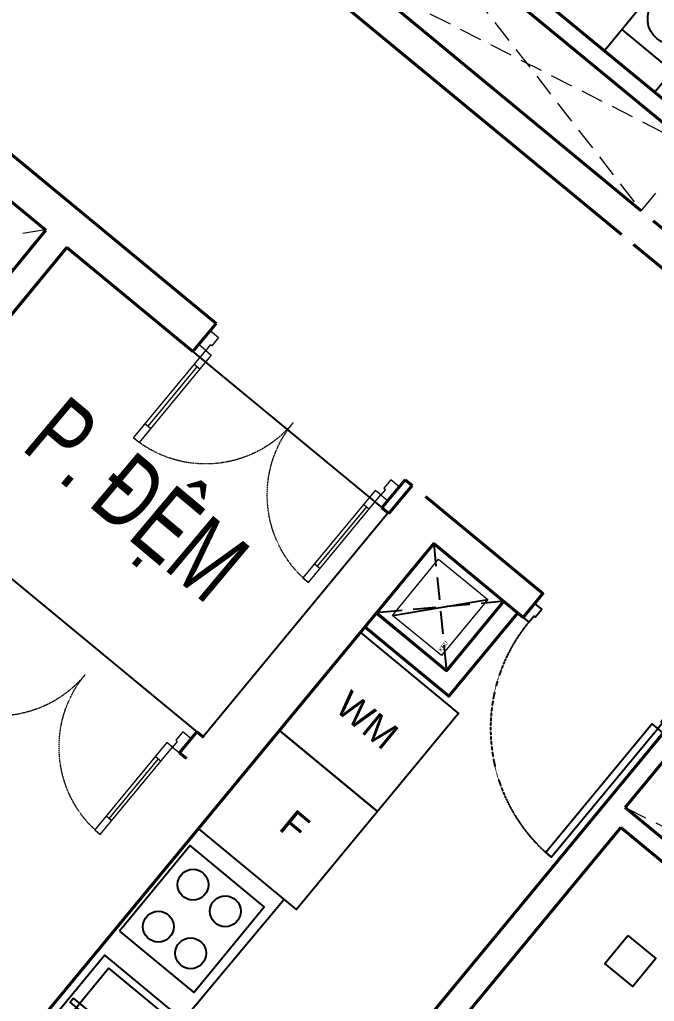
# Model space of a CAD drawing. Header units: millimetres. Extents: x -361679452 to 361242511, y -278557090 to 278849308.
# Drawn here: x 106829 to 110324, y 103727 to 109133 of the extents above; entities that cross this region are included whole.
import ezdxf
from ezdxf.enums import TextEntityAlignment as Align
from ezdxf.xclip import XClip

# ---------------------------------------------------------------- set-up
doc = ezdxf.new("R2010")
doc.units = ezdxf.units.MM
doc.header["$MEASUREMENT"] = 0
doc.header["$XCLIPFRAME"] = 0
for name, pattern in [('HIDDEN', [0.375, 0.25, -0.125]), ('TYPICAL 2 +1 BEDROOM FRONT$0$DASHED2', [9.525, 6.35, -3.175]), ('Xref_NT1+NT2_MBDV Cot vach_220729$0$HIDDEN2', [0.1875, 0.125, -0.0625])]:
    doc.linetypes.add(name, pattern=pattern)
for name, color, linetype in [('A-ANNO-ROOM', 50, 'Continuous'), ('A-FLOR-STRS', 1, 'Continuous'), ('A-FURNITURE', 251, 'Continuous'), ('A-UNIT', 1, 'Continuous'), ('KT-Tuong', 1, 'Continuous'), ('MEP-M-DUCT-15', 6, 'Continuous'), ('MEP-M-DUCT-25', 7, 'Continuous'), ('SPE-MEP-General', 170, 'Continuous'), ('trục hút mùi', 21, 'Continuous'), ('TYPICAL 2 +1 BEDROOM FRONT$0$A-_DOOR----_E-', 32, 'Continuous'), ('Xref_NT1+NT2_MBDV Cot vach_220729$0$KT-Text', 7, 'Continuous'), ('Xref_NT1+NT2_MBDV Cot vach_220729$0$KT-Thay', 7, 'Continuous')]:
    doc.layers.add(name, color=color, linetype=linetype)
for name, color, linetype, lineweight in [('A-DOOR', 1, 'Continuous', 9), ('KT-lomo nuoc', 3, 'HIDDEN', 5), ('KT-Net cat', 1, 'Continuous', 40), ('SPE-MEP-HVAC', 140, 'Continuous', 0), ('SPE-MEP-M-WALL OPENING', 81, 'Continuous', 0), ('Xref_NT1+NT2_MBDV Cot vach_220729$0$CUA', 37, 'Continuous', 13)]:
    doc.layers.add(name, color=color, linetype=linetype, lineweight=lineweight)
doc.styles.add('220126_HDN_HBA typical plan$0$210902_YS plan 330pm ver13$0$01 Level 1$0$CENTURY GOTHIC', font='GOTHIC.TTF')
doc.styles.add('220126_HDN_HBA typical plan$0$211210_HDN_HBA_TYPICAL PLAN CORE OPT 1$0$HBA-Text', font='GOTHIC.TTF')
doc.styles.get("Standard").update_dxf_attribs({"font": 'arial.ttf'})
doc.styles.add('Xref_NT1+NT2_MBDV Cot vach_220729$0$Arial', font='arial.ttf', dxfattribs={"width": 0.7})

# ---------------------------------------------------------------- blocks, each defined once
blk = doc.blocks.new('A$C21AF0CCA')
at = {"layer": 'A-ANNO-ROOM', "insert": (1197.6, 814.7), "char_height": 600, "attachment_point": 2, "rotation": 0.1054, "style": '220126_HDN_HBA typical plan$0$211210_HDN_HBA_TYPICAL PLAN CORE OPT 1$0$HBA-Text'}
blk.add_mtext_dynamic_manual_height_columns('1-BR+', width=722857412.874, gutter_width=9765.6, heights=[0], dxfattribs=at)
blk = doc.blocks.new('qweewe')
for p, q in [((-226617.6, -3043559.7, 0), (-226617.6, -3043199.7, 0)), ((-226142.6, -3043199.7, 0), (-226617.6, -3043199.7, 0)), ((-226467.6, -3043559.7, 0), (-226467.6, -3043199.7, 0)), ((-226142.6, -3043239.7, 0), (-226242.6, -3043239.7, 0)), ((-226142.6, -3043519.7, 0), (-226242.6, -3043519.7, 0)), ((-226142.6, -3043559.7, 0), (-226617.6, -3043559.7, 0))]:
    blk.add_line(p, q)
for centre, radius, start, end in [((-226142.6, -3043379.7, 0), 180, 270, 90), ((-226242.6, -3043379.7, 0), 140, 90, 270), ((-226142.6, -3043379.7, 0), 140, 270, 90)]:
    blk.add_arc(centre, radius, start, end)
blk = doc.blocks.new('*U260')
at = {"layer": 'KT-lomo nuoc', "ltscale": 500}
for p, q in [((286.5, 347), (1552.8, -1282.4)), ((1839.4, -935.4), (0, 0))]:
    blk.add_line(p, q, dxfattribs=at)
blk.add_lwpolyline([(286.5, 347), (1839.4, -935.4), (1552.8, -1282.4), (0, 0)], close=True, dxfattribs=at)
blk = doc.blocks.new('Condo-Studio')
at = {"layer": 'KT-Net cat'}
for p, q in [((100, -3.9, 0), (950.9, -3.9, 0)), ((2050.9, -4, 0), (4214.7, -4, 0)), ((100, -173.9, 0), (950.9, -173.9, 0)), ((2050.9, -174, 0), (4214.7, -174, 0)), ((2200.6, -624, 0), (4299.5, -624, 0)), ((2250.6, -724, 0), (4214.7, -724, 0))]:
    blk.add_line(p, q, dxfattribs=at)
at = {"layer": 'A-FURNITURE', "rotation": 270.000961774795}
blk.add_blockref('qweewe', (3047060.3, -227291.3, 0), dxfattribs=at)
at = {"layer": 'KT-lomo nuoc', "linetype": 'HIDDEN', "extrusion": (4.34134e-13, -3.29927e-18, -1), "xscale": -0.9999999999999997, "zscale": -0.9999999999999997, "rotation": 140.4492536752919}
blk.add_blockref('*U260', (-4214.7, -174, 0), dxfattribs=at)
blk = doc.blocks.new('*U100')
at = {"color": 0}
blk.add_lwpolyline([(0, 0), (400, 0), (400, 350), (0, 350)], close=True, dxfattribs=at)
at = {"layer": 'MEP-M-DUCT-15'}
for points in [[(50, 50), (50, 300), (150, 200), (50, 50)], [(350, 300), (50, 300), (150, 200), (350, 300)]]:
    blk.add_solid(points, dxfattribs=at)
at = {"layer": 'MEP-M-DUCT-25'}
blk.add_line((0, 0), (400, 350), dxfattribs=at)
blk = doc.blocks.new('A$C3AE13516')
at = {"layer": 'SPE-MEP-General'}
blk.add_lwpolyline([(0, -500), (500, -500), (500, 0), (0, 0)], close=True, dxfattribs=at)
at = {"layer": 'SPE-MEP-M-WALL OPENING', "color": 1, "extrusion": (-1.42937e-21, 0, -1), "zscale": -1, "rotation": 180.0104958576382}
blk.add_blockref('*U100', (-50, -76.8), dxfattribs=at)
at = {"layer": 'SPE-MEP-M-WALL OPENING', "color": 1, "insert": (64.6, -410.8, 0), "char_height": 21.77, "attachment_point": 7, "rotation": 359.979}
blk.add_mtext_dynamic_manual_height_columns('KED', width=18.102, gutter_width=108866.8, heights=[0], dxfattribs=at)
blk = doc.blocks.new('shaft-1')
at = {"layer": 'SPE-MEP-HVAC', "color": 1, "extrusion": (4.65157e-07, -2.26681e-15, 1), "rotation": 0.2150540521201838}
blk.add_blockref('A$C3AE13516', (-83972.2, 2207.8, 0), dxfattribs=at)
blk = doc.blocks.new('*U90')
at = {"layer": 'TYPICAL 2 +1 BEDROOM FRONT$0$A-_DOOR----_E-'}
for points in [[(80, 920), (40, 920), (40, 0), (80, 0)], [(0, 0), (0, 0), (0, 0), (40, 0), (40, -42), (50, -42), (50, -100), (0, -100), (0, -100), (0, -100)], [(1000, 0), (1000, 0), (1000, 0), (960, 0), (960, -42), (950, -42), (950, -100), (1000, -100), (1000, -100), (1000, -100)]]:
    blk.add_lwpolyline(points, close=True, dxfattribs=at)
at = {"layer": 'TYPICAL 2 +1 BEDROOM FRONT$0$A-_DOOR----_E-', "color": 8, "linetype": 'TYPICAL 2 +1 BEDROOM FRONT$0$DASHED2', "ltscale": 0.1}
blk.add_arc((40, 0), 920, 0, 90, dxfattribs=at)
blk = doc.blocks.new('*U271')
at = {"layer": 'KT-lomo nuoc', "ltscale": 500}
for p, q in [((1248.4, 1511.7), (347, -286.5)), ((1595.3, 1225.1), (0, 0))]:
    blk.add_line(p, q, dxfattribs=at)
blk.add_lwpolyline([(1248.4, 1511.7), (1595.3, 1225.1), (347, -286.5), (0, 0)], close=True, dxfattribs=at)
blk = doc.blocks.new('sl-ss')
at = {"layer": 'A-FURNITURE', "extrusion": (-1.83489e-19, -7.50692e-07, 1)}
blk.add_line((17691.2, 1608.4, 0.1), (19495.3, 1595.6, 0), dxfattribs=at)
at = {"layer": 'A-FURNITURE', "ltscale": 5, "extrusion": (-1.83489e-19, -7.50692e-07, 1), "elevation": 0}
for points in [[(18626.8, 1662.7), (18016.8, 1662.6), (18016.8, 2162.6), (18626.8, 2162.7)], [(18782.6, 2183.5), (18782.6, 1653.5), (19392.6, 1653.5), (19392.6, 2183.5)], [(18336.8, 2142.7), (18306.8, 2142.7), (18306.8, 1892.7), (18336.8, 1892.7)], [(18587.8, 2097.7), (18055.8, 2097.6), (18055.8, 1697.6), (18587.8, 1697.7)]]:
    blk.add_lwpolyline(points, close=True, dxfattribs=at)
at = {"layer": 'A-FURNITURE', "extrusion": (-1.83489e-19, -7.50692e-07, 1), "elevation": 0}
for points in [[(20195.3, 2207.2), (20195.3, 1507.2), (19495.3, 1507.2), (19495.3, 2207.2)], [(20895.3, 2207.4), (20895.3, 1507.4), (20195.3, 1507.4), (20195.3, 2207.4)], [(20546.8, 8.8), (20546.8, -191.2), (20346.8, -191.2), (20346.8, 8.8)]]:
    blk.add_lwpolyline(points, close=True, dxfattribs=at)
at = {"layer": 'A-FURNITURE', "ltscale": 5, "extrusion": (-1.83489e-19, -7.50692e-07, 1)}
for centre in [(18937.6, 2033.5, 0), (19237.6, 2033.5, 0), (18937.6, 1803.5, 0), (19237.6, 1803.5, 0)]:
    blk.add_circle(centre, 85, dxfattribs=at)
at = {"layer": 'KT-Net cat', "extrusion": (-1.83489e-19, -7.50692e-07, 1)}
for p, q in [((21530.2, 2208.2, 0), (11600.1, 2208.3, 0)), ((21530.2, 568.6, 0), (19192, 568.5, 0)), ((21530.2, 468.6, 0), (21080.2, 468.6, 0)), ((21080.2, -1491.9, 0), (21080.2, 468.6, 0)), ((20980.2, 418.6, 0), (19192, 418.5, 0)), ((20980.2, -1491.9, 0), (20980.2, 418.6, 0))]:
    blk.add_line(p, q, dxfattribs=at)
at = {"layer": 'KT-Net cat', "extrusion": (-1.83489e-19, -7.50692e-07, 1), "elevation": 0}
blk.add_lwpolyline([(21530.2, 2208.2), (21530.2, 1568.8), (21700.2, 1568.8), (21700.2, 2408.4)], dxfattribs=at)
at = {"layer": 'A-DOOR', "rotation": 89.99918509898055}
blk.add_blockref('*U90', (21530.2, 568.8, 0), dxfattribs=at)
at = {"layer": 'KT-lomo nuoc', "linetype": 'HIDDEN', "extrusion": (4.34134e-13, 7.50692e-07, -1), "zscale": -1, "rotation": 39.55117326159146}
blk.add_blockref('*U271', (-21530.2, -1491.9, 0), dxfattribs=at)
at = {"layer": 'A-FURNITURE', "extrusion": (-1.05736e-19, -7.50692e-07, 1), "char_height": 150, "width": 310.863, "attachment_point": 4, "text_direction": (1.8e-05, -1, -1e-06), "style": '220126_HDN_HBA typical plan$0$210902_YS plan 330pm ver13$0$01 Level 1$0$CENTURY GOTHIC'}
for s, insert in [('WM', (20547.3, 2049.9, 0)), ('F', (19845.2, 1870.5, 0))]:
    blk.add_mtext(s, dxfattribs=dict(at, insert=insert))
blk = doc.blocks.new('*U218')
at = {"linetype": 'HIDDEN', "ltscale": 500}
for p, q in [((1052.4, 463.6), (403.1, -915.2)), ((1455.5, -451.6), (0, 0))]:
    blk.add_line(p, q, dxfattribs=at)
blk.add_lwpolyline([(1052.4, 463.6), (1455.5, -451.6), (403.1, -915.2), (0, 0)], close=True, dxfattribs=at)
blk = doc.blocks.new('trucktnuoctang36')
at = {"layer": 'SPE-MEP-HVAC', "linetype": 'HIDDEN', "ltscale": 1000, "xscale": -1, "rotation": 254.2212213649985}
blk.add_blockref('*U218', (15322.6, 6712.5, 0), dxfattribs=at)
blk = doc.blocks.new('*U255')
for p, q in [((-1260, 525), (-1300, 525)), ((-1280, 100), (-1280, 525)), ((-90, 525), (-50, 525)), ((-70, 100), (-70, 525)), ((-1260, 100), (-1300, 100)), ((-90, 100), (-50, 100))]:
    blk.add_line(p, q)
for points in [[(-1300, 0), (-1260, 0), (-1260, 625), (-1300, 625)], [(-50, 0), (-90, 0), (-90, 625), (-50, 625)], [(-1350, -100), (-1290, -100), (-1290, -40), (-1300, -40), (-1300, 0), (-1350, 0)], [(0, -100), (-60, -100), (-60, -40), (-50, -40), (-50, 0), (0, 0)]]:
    blk.add_lwpolyline(points, close=True)
at = {"linetype": 'Xref_NT1+NT2_MBDV Cot vach_220729$0$HIDDEN2'}
for centre, start, end in [((-1300, 0), 0, 90), ((-50, 0), 90, 180)]:
    blk.add_arc(centre, 625, start, end, dxfattribs=at)
blk = doc.blocks.new('*U252')
for p, q in [((-1260, 525), (-1300, 525)), ((-1280, 100), (-1280, 525)), ((-90, 525), (-50, 525)), ((-70, 100), (-70, 525)), ((-1260, 100), (-1300, 100)), ((-90, 100), (-50, 100))]:
    blk.add_line(p, q)
for points in [[(-1300, 0), (-1260, 0), (-1260, 625), (-1300, 625)], [(-50, 0), (-90, 0), (-90, 625), (-50, 625)], [(-1350, -100), (-1290, -100), (-1290, -40), (-1300, -40), (-1300, 0), (-1350, 0)], [(0, -100), (-60, -100), (-60, -40), (-50, -40), (-50, 0), (0, 0)]]:
    blk.add_lwpolyline(points, close=True)
at = {"linetype": 'Xref_NT1+NT2_MBDV Cot vach_220729$0$HIDDEN2'}
for centre, start, end in [((-1300, 0), 0, 90), ((-50, 0), 90, 180)]:
    blk.add_arc(centre, 625, start, end, dxfattribs=at)
blk = doc.blocks.new('răer')
at = {"layer": 'KT-Net cat', "ltscale": 0.5, "extrusion": (-0.000165563, 3.50768e-08, 1)}
for p, q in [((1.5, 6949.7, 0), (201.5, 6949.6, 0)), ((1.5, 6899.7, 0), (201.5, 6899.6, 0)), ((1801.5, 6899.3, 0.3), (1951.5, 6899.2, 0.3)), ((0.6, 2998.8, 0), (1.2, 5549.7, 0)), ((1.2, 5549.7, 0), (201.2, 5549.6, 0)), ((201, 4650, 0), (201.2, 5549.6, 0)), ((1801, 4649.6, 0.3), (201, 4650, 0)), ((200.7, 3500, 0), (201, 4500, 0)), ((2838.8, 4499.4, 0.5), (201, 4500, 0))]:
    blk.add_line(p, q, dxfattribs=at)
at = {"layer": 'KT-Net cat', "extrusion": (-0.000165563, 3.50768e-08, 1)}
for p, q in [((1.5, 6899.7, 0), (1.5, 6949.7, 0)), ((201.5, 6899.6, 0), (201.5, 6949.6, 0)), ((1801.5, 6899.3, 0.3), (1801.5, 6949.3, 0.3)), ((1951.5, 6899.2, 0.3), (1951.5, 6949.2, 0.3))]:
    blk.add_line(p, q, dxfattribs=at)
at = {"layer": 'Xref_NT1+NT2_MBDV Cot vach_220729$0$CUA', "extrusion": (0.000165563, -3.50768e-08, -1), "zscale": -1.000000000000002, "rotation": 90.01220552114347}
for name, p in [('*U252', (-151.5, 6899.6, 0)), ('*U255', (-1951.5, 6899.2, 0))]:
    blk.add_blockref(name, p, dxfattribs=at)
blk = doc.blocks.new('*U241')
at = {"linetype": 'HIDDEN', "ltscale": 500}
for p, q in [((454, 200), (201.6, -457.6)), ((655.5, -257.6), (0, 0))]:
    blk.add_line(p, q, dxfattribs=at)
blk.add_lwpolyline([(454, 200), (655.5, -257.6), (201.6, -457.6), (0, 0)], close=True, dxfattribs=at)
blk = doc.blocks.new('A$Cc3a6237a')
at = {"layer": 'KT-Net cat', "elevation": 0}
for points in [[(-13476.2, -5168.1), (-13090.6, -5486.5), (-12774.7, -5104)], [(-13539.8, -5245.2), (-13077.2, -5627.3), (-12697.6, -5167.7)]]:
    blk.add_lwpolyline(points, dxfattribs=at)
at = {"layer": 'trục hút mùi', "linetype": 'HIDDEN', "ltscale": 1000, "xscale": -1, "rotation": 254.2212213649985}
blk.add_blockref('*U241', (-13090.6, -5486.5), dxfattribs=at)

msp = doc.modelspace()

# ---------------------------------------------------------------- block references
at = {"layer": 'A-ANNO-ROOM'}
for p in [(-193366.6, 192838, 0), (-194725.1, 187914.8, 0), (-204628.5, 156603.4, 0)]:
    msp.add_blockref('A$C21AF0CCA', p, dxfattribs=at)

# ---------------------------------------------------------------- next in the draw order: block references
at = {"layer": 'A-UNIT', "xscale": -1, "rotation": 140.4476535076448}
msp.add_blockref('Condo-Studio', (106891.7, 110629.9, 0), dxfattribs=at)

# ---------------------------------------------------------------- next in the draw order: block references
at = {"layer": 'A-FLOR-STRS', "extrusion": (-5.78826e-07, 4.78016e-07, 1), "rotation": 50.4488267371896}
msp.add_blockref('shaft-1', (163964.3, 169204.2, 0), dxfattribs=at)

# ---------------------------------------------------------------- next in the draw order: block references
at = {"layer": 'A-FLOR-STRS', "extrusion": (-5.78826e-07, 4.78016e-07, 1), "rotation": 50.44882673718962}
msp.add_blockref('sl-ss', (97102.3, 88241.5, 0), dxfattribs=at)

# ---------------------------------------------------------------- next in the draw order: linework, layer by layer
at = {"layer": 'Defpoints', "ltscale": 0.5, "elevation": 0}
msp.add_lwpolyline([(107085.7, 107880.9), (108859, 106416.4), (107839.9, 105182.9), (106066.9, 106647.1)], close=True, dxfattribs=at)
at = {"layer": 'KT-Tuong', "ltscale": 0.5}
msp.add_line((109063.2, 106507.2, 0), (109294.5, 106316.1, 0), dxfattribs=at)

# ---------------------------------------------------------------- next in the draw order: block references
at = {"layer": 'A-UNIT'}
ref = msp.add_blockref('Condo-Studio', (110130.1, 107955.4, 0), dxfattribs=dict(at, xscale=-1, rotation=140.4483997994664))
XClip(ref).set_block_clipping_path([(4214.7315411381, 416.9753598701), (4250.5314052925, -9297.2874454036), (3160.2974679302, -9713.3366449457), (2186.7718012203, -9882.9112150874), (99.3614254128, -9902.4907730352), (99.915931398, 573.8415640257)])
at = {"layer": 'Xref_NT1+NT2_MBDV Cot vach_220729$0$KT-Thay', "extrusion": (-0.000105425, -0.000127658, 1), "rotation": 230.461032587975}
msp.add_blockref('răer', (103631.6, 110992.8, -25.1), dxfattribs=at)

# ---------------------------------------------------------------- next in the draw order: texts
at = {"layer": 'Xref_NT1+NT2_MBDV Cot vach_220729$0$KT-Text', "extrusion": (-2.60739e-08, 7.73991e-08, 1), "style": 'Xref_NT1+NT2_MBDV Cot vach_220729$0$Arial', "width": 0.7}
msp.add_text('P. ĐỆM', height=400, rotation=320, dxfattribs=at).set_placement((107346.9, 106338.3, 0), align=Align.CENTER)

# ---------------------------------------------------------------- next in the draw order: block references
at = {"layer": 'KT-Net cat'}
msp.add_blockref('A$Cc3a6237a', (122269.7, 111034.1, 0), dxfattribs=at)
at = {"layer": 'KT-Tuong'}
msp.add_blockref('trucktnuoctang36', (90915.3, 100377.1, 0), dxfattribs=at)

doc.saveas('drawing.dxf')
